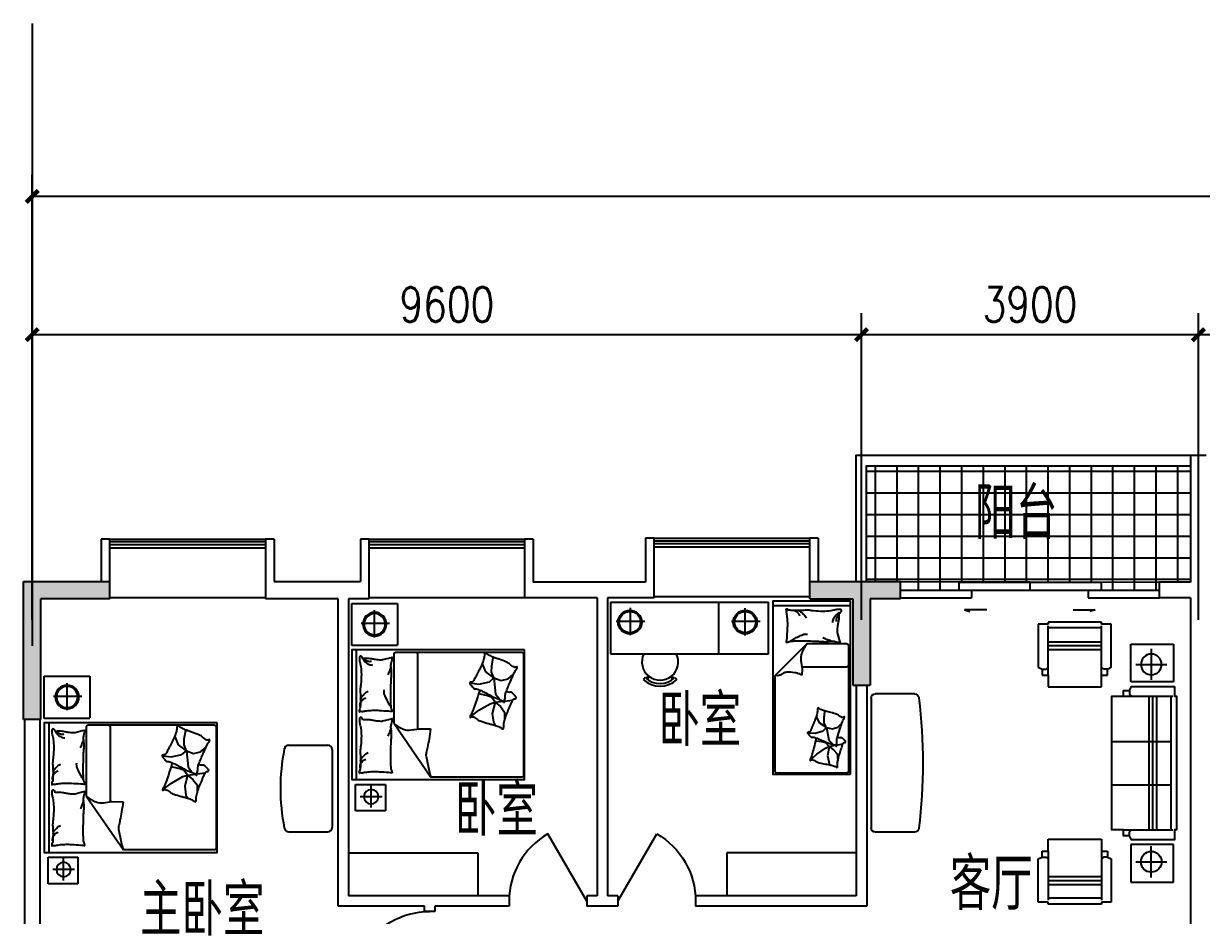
# Model space of a CAD drawing. Header units: millimetres. Extents: x 1386 to 52585, y 719 to 55091.
# Drawn here: x 13519 to 27154, y 44770 to 55091 of the extents above; entities that cross this region are included whole.
import ezdxf
from ezdxf.enums import TextEntityAlignment as Align

# ---------------------------------------------------------------- set-up
doc = ezdxf.new("R2010")
doc.units = ezdxf.units.MM
for name, color, linetype in [('AXIS', 3, 'Continuous'), ('COLUMN', 7, 'Continuous'), ('F', 12, 'Continuous'), ('JG', 6, 'Continuous'), ('PUB_TEXT', 7, 'Continuous'), ('STAIR', 2, 'Continuous'), ('WALL', 4, 'Continuous'), ('WINDOW', 5, 'Continuous'), ('WINDOW_TEXT', 7, 'Continuous')]:
    doc.layers.add(name, color=color, linetype=linetype)
doc.styles.add('_HZTXT', font='txt.shx', dxfattribs={"width": 0.8, "bigfont": 'HZTXT.shx'})
doc.styles.add('DIM_FONT', font='SIMPLEX.shx', dxfattribs={"width": 0.8})
doc.styles.add('SIMPLEX', font='SIMPLEX.SHX')
doc.dimstyles.new('AXIS200', dxfattribs={"dimscale": 2, "dimtxt": 300, "dimasz": 1, "dimexe": 250, "dimexo": 300, "dimgap": 150, "dimtad": 1, "dimdec": 0, "dimzin": 0, "dimdsep": 46, "dimtxsty": 'DIM_FONT', "dimblk": '_DIMX', "dimcen": 0, "dimse1": 1, "dimse2": 1, "dimclrt": 7, "dimadec": 0, "dimazin": 0, "dimtfac": 1, "dimtdec": 0, "dimtix": 1, "dimtmove": 2, "dimatfit": 3, "dimldrblk": '_DIMX', "dimfxl": 1, "dimtolj": 1, "dimtzin": 0, "dimarcsym": 0})

# ---------------------------------------------------------------- blocks, each defined once
blk = doc.blocks.new('_DIMX')
at = {"const_width": 50}
blk.add_lwpolyline([(-70, -70), (70, 70)], dxfattribs=at)
blk = doc.blocks.new('*D65')
at = {"layer": 'AXIS', "color": 0, "lineweight": -2, "transparency": 16777216}
for p, q in [((27119, 48191), (27119, 51741)), ((31019, 48191), (31019, 51741)), ((31018, 51491), (27120, 51491))]:
    blk.add_line(p, q, dxfattribs=at)
at = {"layer": 'DEFPOINTS', "color": 0, "transparency": 16777216}
for p in [(27119, 51491), (27119, 47891), (31019, 47891)]:
    blk.add_point(p, dxfattribs=at)
at = {"layer": 'AXIS', "color": 0, "lineweight": -2, "transparency": 16777216, "rotation": 180}
blk.add_blockref('_DIMX', (27119, 51491), dxfattribs=at)
at = {"layer": 'AXIS', "color": 0, "lineweight": -2, "transparency": 16777216}
blk.add_blockref('_DIMX', (31019, 51491), dxfattribs=at)
at = {"layer": 'AXIS', "color": 7, "transparency": 16777216, "insert": (29069, 51841), "char_height": 400, "attachment_point": 5, "style": 'DIM_FONT'}
blk.add_mtext('\\A1;3900', dxfattribs=at)
blk = doc.blocks.new('*D66')
at = {"layer": 'AXIS', "color": 0, "lineweight": -2, "transparency": 16777216}
for p, q in [((23219, 48191), (23219, 51741)), ((27119, 48191), (27119, 51741)), ((27118, 51491), (23220, 51491))]:
    blk.add_line(p, q, dxfattribs=at)
at = {"layer": 'DEFPOINTS', "color": 0, "transparency": 16777216}
for p in [(23219, 51491), (23219, 47891), (27119, 47891)]:
    blk.add_point(p, dxfattribs=at)
at = {"layer": 'AXIS', "color": 0, "lineweight": -2, "transparency": 16777216, "rotation": 180}
blk.add_blockref('_DIMX', (23219, 51491), dxfattribs=at)
at = {"layer": 'AXIS', "color": 0, "lineweight": -2, "transparency": 16777216}
blk.add_blockref('_DIMX', (27119, 51491), dxfattribs=at)
at = {"layer": 'AXIS', "color": 7, "transparency": 16777216, "insert": (25169, 51841), "char_height": 400, "attachment_point": 5, "style": 'DIM_FONT'}
blk.add_mtext('\\A1;3900', dxfattribs=at)
blk = doc.blocks.new('*D67')
at = {"layer": 'AXIS', "color": 0, "lineweight": -2, "transparency": 16777216}
for p, q in [((13619, 48191), (13619, 53341)), ((46219, 48191), (46219, 53341)), ((46218, 53091), (13620, 53091))]:
    blk.add_line(p, q, dxfattribs=at)
at = {"layer": 'DEFPOINTS', "color": 0, "transparency": 16777216}
for p in [(13619, 53091), (13619, 47891), (46219, 47891)]:
    blk.add_point(p, dxfattribs=at)
at = {"layer": 'AXIS', "color": 0, "lineweight": -2, "transparency": 16777216, "rotation": 180}
blk.add_blockref('_DIMX', (13619, 53091), dxfattribs=at)
at = {"layer": 'AXIS', "color": 0, "lineweight": -2, "transparency": 16777216}
blk.add_blockref('_DIMX', (46219, 53091), dxfattribs=at)
at = {"layer": 'AXIS', "color": 7, "transparency": 16777216, "insert": (29919, 53441), "char_height": 400, "attachment_point": 5, "style": 'DIM_FONT'}
blk.add_mtext('\\A1;32600', dxfattribs=at)
blk = doc.blocks.new('M_C54TQD')
for p, q in [((0, -52), (1500, -52)), ((26, -509), (26, -1968)), ((853, -489), (46, -489)), ((853, -489), (1472, -916)), ((46, -761), (915, -761)), ((1472, -1968), (1472, -916)), ((395, -1471), (369, -1593)), ((381, -1368), (395, -1471)), ((528, -1559), (509, -1470)), ((698, -1472), (623, -1603)), ((778, -1368), (698, -1472)), ((188, -1621), (90, -1638)), ((161, -1514), (137, -1518)), ((255, -1552), (161, -1514)), ((257, -1618), (188, -1621)), ((324, -1645), (255, -1552)), ((324, -1645), (257, -1618)), ((369, -1593), (324, -1645)), ((548, -1617), (528, -1559)), ((605, -1658), (548, -1617)), ((623, -1603), (605, -1658)), ((605, -1658), (734, -1626)), ((734, -1626), (837, -1640)), ((90, -1638), (87, -1645)), ((324, -1645), (510, -1664)), ((324, -1645), (355, -1728)), ((355, -1728), (335, -1810)), ((510, -1664), (560, -1700)), ((560, -1700), (572, -1709)), ((592, -1767), (580, -1861)), ((605, -1658), (594, -1752)), ((605, -1658), (655, -1721)), ((655, -1721), (720, -1769)), ((720, -1769), (813, -1769)), ((837, -1640), (873, -1660)), ((335, -1810), (281, -1873)), ((46, -1988), (1452, -1988))]:
    blk.add_line(p, q)
blk.add_lwpolyline([(0, -2000), (0, 0), (1500, 0), (1500, -2000)], close=True)
for points in [[(101, -127, -0.263368), (73, -108, -0.494818), (82, -89, -0.049225), (100, -88, -0.036831), (124, -89, -0.031893), (161, -97, 0.035782), (195, -104, 0.032941), (285, -110, 0.026564), (396, -104, 0.017905), (434, -99, -0.033397), (454, -97, -0.03204), (491, -97, 0.018442), (555, -101, 0.010837), (620, -100, 0.014624), (668, -97, 0.111249), (691, -89, -0.153708), (708, -86, -0.076444), (715, -87, -0.215512), (717, -89, -0.585858), (714, -92, 0.363489), (709, -95, 0.191716), (709, -106, -0.129675), (711, -123, -0.01735), (708, -140, 0.019326), (706, -155, 0.018818), (699, -223, 0.021828), (698, -283, 0.006204), (700, -316, 0.001963), (706, -423, 0.028341), (710, -459, -0.117014), (709, -468, -0.36606), (708, -469, -0.03973), (694, -466, -0.048309), (681, -461, 0.062981), (670, -457, 0.04058), (647, -454, 0.014345), (580, -451, 0.005484), (454, -452, 0.007153), (358, -455, 0.008762), (316, -458, -0.008153), (270, -461, -0.06251), (213, -456, 0.078669), (167, -454, 0.047825), (145, -459, -0.034494), (114, -466, -0.023571), (89, -469, -0.510228), (88, -468), (95, -438), (116, -356, 0.073041), (118, -336, 0.023305), (112, -275, 0.018299), (108, -252, -0.01097), (101, -214, -0.042281), (98, -180, -0.027201), (101, -126)], [(101, -127, -0.077379), (136, -152, -0.077379), (161, -187, -0.047525), (171, -211, -0.047525), (176, -238)], [(575, -101, 0.027842), (551, -111, 0.048685), (539, -119, 0.023666), (511, -144, 0.031223), (492, -164, 0.046801), (486, -172, 0.023191), (478, -189)], [(657, -95, 0.088153), (622, -98, 0.088153), (591, -114, 0.077547), (569, -135, 0.077547), (555, -162)], [(810, -127, -0.263368), (782, -108, -0.494818), (791, -89, -0.049225), (809, -88, -0.036831), (833, -89, -0.031893), (871, -97, 0.035782), (905, -104, 0.032941), (994, -110, 0.026564), (1106, -104, 0.017905), (1143, -99, -0.033397), (1163, -97, -0.03204), (1200, -97, 0.018442), (1265, -101, 0.010837), (1329, -100, 0.014624), (1377, -97, 0.111249), (1400, -89, -0.153708), (1417, -86, -0.076444), (1424, -87, -0.215512), (1426, -89, -0.585858), (1423, -92, 0.363489), (1419, -95, 0.191716), (1419, -106, -0.129675), (1421, -123, -0.01735), (1418, -140, 0.019326), (1415, -155, 0.018818), (1408, -223, 0.021828), (1407, -283, 0.006204), (1409, -316, 0.001963), (1415, -423, 0.028341), (1419, -459, -0.117014), (1419, -468, -0.36606), (1417, -469, -0.03973), (1404, -466, -0.048309), (1390, -461, 0.062981), (1379, -457, 0.04058), (1356, -454, 0.014345), (1289, -451, 0.005484), (1164, -452, 0.007153), (1067, -455, 0.008762), (1025, -458, -0.008153), (979, -461, -0.06251), (922, -456, 0.078669), (877, -454, 0.047825), (854, -459, -0.034494), (823, -466, -0.023571), (798, -469, -0.510228), (797, -468), (805, -438), (825, -356, 0.073041), (827, -336, 0.023305), (821, -275, 0.018299), (817, -252, -0.01097), (810, -214, -0.042281), (807, -180, -0.027201), (810, -126)], [(1284, -101, 0.027842), (1260, -111, 0.048685), (1248, -119, 0.023666), (1220, -144, 0.031223), (1201, -164, 0.046801), (1196, -172, 0.023191), (1188, -189)], [(1366, -95, 0.088153), (1332, -98, 0.088153), (1300, -114, 0.077547), (1279, -135, 0.077547), (1265, -162)], [(99, -143, -0.05369), (114, -156, -0.070312), (122, -168, -0.015448), (125, -177, -0.013244), (129, -187, -0.082127), (132, -205, -0.064164), (129, -228)], [(661, -455, 0.016108), (622, -429, 0.024599), (595, -414, 0.009477), (546, -391, 0.015937), (516, -378, 0.072521), (500, -375, 0.033339), (463, -375)], [(191, -454, 0.009729), (219, -445, 0.009729), (246, -435, 0.007971), (267, -426, 0.007971), (289, -416)], [(853, -489, -0.085272), (917, -599, -0.124044), (926, -686), (912, -782), (914, -912)], [(901, -454, 0.009729), (928, -445, 0.009729), (955, -435, 0.007971), (977, -426, 0.007971), (998, -416)], [(914, -912, 0.007867), (1032, -894, 0.009508), (1128, -876, 0.006616), (1193, -862, -0.023828), (1212, -858, -0.080713), (1230, -859, -0.009591), (1383, -891, -0.013133), (1416, -899, -0.007859), (1472, -916)], [(464, -1480, 0.025626), (476, -1478, 0.0108), (605, -1436, 0.00456), (692, -1405, 0.01125), (727, -1391, 0.069394), (746, -1380, -0.079756), (763, -1371, -0.106399), (778, -1368, -0.328642), (782, -1372, -0.299547), (779, -1378, 0.189917), (774, -1387, 0.033518), (773, -1397, 0.075627), (773, -1402, 0.053489), (776, -1410, 0.017838), (788, -1432, 0.038394), (805, -1456, -0.059529), (816, -1472, -0.035943), (826, -1498, -0.011245), (852, -1585, -0.006203), (862, -1624, 0.010783), (868, -1647, 0.019485), (873, -1660, 0.005062), (892, -1710, 0.101392), (909, -1736, -0.223768), (914, -1749, -0.25558), (911, -1754, -0.081563), (895, -1759, -0.071805), (878, -1759, 0.069985), (861, -1759, 0.03546), (801, -1772, 0.029432), (732, -1797, 0.001554), (699, -1811, -0.00152), (665, -1826, -0.004735), (629, -1840, 0.00382), (586, -1859, 0.296001), (564, -1891, -0.649774), (542, -1900, -0.02319), (538, -1895, 0.0288), (534, -1892, 0.005727), (527, -1886, -0.004358), (519, -1878, -0.027528), (502, -1861, -0.046214), (493, -1850, -0.194121), (490, -1833, 0.133719), (489, -1809, 0.005779), (482, -1787, 0.008882)]]:
    blk.add_lwpolyline(points, format="xyb")
blk.add_lwpolyline([(58, -1583, 0.101392), (40, -1559, -0.223768), (34, -1546, -0.25558), (36, -1541, -0.081563), (52, -1535, -0.071805), (69, -1534, 0.069985), (86, -1532, 0.03546), (145, -1515, 0.029432), (211, -1485, 0.001554), (244, -1468, -0.00152), (276, -1451, -0.004735), (311, -1433, 0.00382), (353, -1412, 0.296001), (372, -1378, -0.649774), (393, -1367, -0.02319), (398, -1372, 0.0288), (402, -1375, 0.005727), (409, -1380, -0.004358), (418, -1387, -0.027528), (436, -1403, -0.046214), (445, -1414, -0.194121), (450, -1430, 0.133719), (453, -1454, 0.011505), (471, -1496, 0.008882), (497, -1550, 0.012426), (535, -1618, -0.033612), (547, -1644), (570, -1701), (588, -1744, 0.224341), (603, -1757, -0.722772), (603, -1766, -0.103513), (599, -1767, 0.053465), (592, -1767, 0.030109), (569, -1772, -0.031436), (547, -1776, -0.05324), (532, -1776, 0.05518), (517, -1777, 0.056271), (492, -1783, 0.0108), (366, -1835, 0.00456), (281, -1873, 0.01125), (247, -1889, 0.069394), (229, -1902, -0.079756), (213, -1912, -0.106399), (199, -1915, -0.328642), (195, -1912, -0.299547), (196, -1906, 0.189917), (201, -1896, 0.033518), (202, -1886, 0.075627), (201, -1882, 0.053489), (197, -1874, 0.017838), (184, -1853, 0.038394), (165, -1830, -0.059529), (153, -1815, -0.035943), (140, -1790, -0.011245), (108, -1705, -0.006203), (95, -1667, 0.010783), (87, -1645, 0.019485), (82, -1632, 0.005062)], format="xyb", close=True)
for centre, start, end in [((46, -509), 90, 180), ((46, -741), 180, 270), ((46, -1968), 180, 270), ((1452, -1968), 270, 0)]:
    blk.add_arc(centre, 20, start, end)
at = {"style": 'DIM_FONT', "width": 0.8, "flags": 9}
for tag in ['XSIZE', 'YSIZE']:
    blk.add_attdef(tag, (0, 0), '', height=0.5, dxfattribs=at)
blk = doc.blocks.new('-TD')
at = {"color": 0}
for p, q in [((0, -90), (0, 90)), ((-90, 0), (90, 0))]:
    blk.add_line(p, q, dxfattribs=at)
blk.add_circle((0, 0), 60)
blk = doc.blocks.new('-CG')
at = {"layer": 'F'}
for p, q in [((322, 351), (-172, 351)), ((-172, 351), (-172, -87)), ((322, -87), (322, 351)), ((-172, -87), (322, -87))]:
    blk.add_line(p, q, dxfattribs=at)
at = {"layer": 'F', "xscale": 2, "yscale": 2, "zscale": 2}
blk.add_blockref('-TD', (65, 149), dxfattribs=at)
blk = doc.blocks.new('BED-MAST')
at = {"layer": 'JG'}
for p, q in [((-528, 0), (-528, -482)), ((0, 0), (-528, 0)), ((0, -489), (0, 0)), ((-264, -395), (-264, -79)), ((-436, -234), (-107, -234)), ((-528, -489), (0, -489))]:
    blk.add_line(p, q, dxfattribs=at)
for radius in [137, 123]:
    blk.add_circle((-264, -241), radius, dxfattribs=at)
at = {"layer": 'JG', "rotation": 270}
blk.add_blockref('M_C54TQD', (0, -539), dxfattribs=at)
at = {"layer": 'JG', "extrusion": (0, 0, -1), "xscale": -0.7, "yscale": 0.7, "zscale": -0.7}
blk.add_blockref('-CG', (269, -2342), dxfattribs=at)
blk = doc.blocks.new('*D60')
at = {"layer": 'AXIS', "color": 0, "lineweight": -2, "transparency": 16777216}
for p, q in [((13619, 48191), (13619, 51741)), ((23219, 48191), (23219, 51741)), ((23218, 51491), (13620, 51491))]:
    blk.add_line(p, q, dxfattribs=at)
at = {"layer": 'DEFPOINTS', "color": 0, "transparency": 16777216}
for p in [(13619, 51491), (13619, 47891), (23219, 47891)]:
    blk.add_point(p, dxfattribs=at)
at = {"layer": 'AXIS', "color": 0, "lineweight": -2, "transparency": 16777216, "rotation": 180}
blk.add_blockref('_DIMX', (13619, 51491), dxfattribs=at)
at = {"layer": 'AXIS', "color": 0, "lineweight": -2, "transparency": 16777216}
blk.add_blockref('_DIMX', (23219, 51491), dxfattribs=at)
at = {"layer": 'AXIS', "color": 7, "transparency": 16777216, "insert": (18419, 51841), "char_height": 400, "attachment_point": 5, "style": 'DIM_FONT'}
blk.add_mtext('\\A1;9600', dxfattribs=at)
blk = doc.blocks.new('_DBLK')
blk.add_line((-0.5, 0), (0, -0.866))
blk.add_arc((-0.5, 0), 1, 300, 0)
at = {"style": 'SIMPLEX', "flags": 9}
blk.add_attdef('A', text='', height=1, dxfattribs=at).set_placement((0, 1.5), align=Align.MIDDLE)
blk = doc.blocks.new('_WBLK')
for p, q in [((-0.5, 0.5), (0.5, 0.5)), ((0.5, 0.1667), (-0.5, 0.1667)), ((0.5, -0.1667), (-0.5, -0.1667)), ((-0.5, -0.5), (0.5, -0.5))]:
    blk.add_line(p, q)
at = {"layer": 'WINDOW_TEXT', "style": 'SIMPLEX', "flags": 9}
blk.add_attdef('A', text='', height=1, dxfattribs=at).set_placement((0, 1.5), align=Align.MIDDLE)
blk = doc.blocks.new('DESK-LRTV')
at = {"layer": 'JG'}
for p, q in [((-505, 500), (-50, 500)), ((0, 450), (0, -450)), ((-505, -500), (-50, -500))]:
    blk.add_line(p, q, dxfattribs=at)
for centre, radius, start, end in [((1692, 0), 2292, 168.5558, 191.4442), ((-505, 450), 50, 90, 174.535), ((-50, 450), 50, 0, 90), ((-505, -450), 50, 185.465, 270), ((-50, -450), 50, 270, 0)]:
    blk.add_arc(centre, radius, start, end, dxfattribs=at)
blk = doc.blocks.new('SOFA-01')
at = {"layer": 'JG'}
for p, q in [((895, -14), (895, 9)), ((895, 9), (1513, 9)), ((1513, 9), (1513, -14)), ((782, -14), (895, -14)), ((782, -514), (782, -14)), ((895, -514), (895, -37)), ((895, -59), (1513, -59)), ((1513, -14), (1627, -14)), ((1513, -514), (1513, -37)), ((1627, -14), (1627, -514)), ((1513, -219), (895, -219)), ((1513, -264), (895, -264)), ((1513, -310), (895, -310)), ((827, -537), (782, -514)), ((827, -537), (873, -537)), ((827, -605), (827, -537)), ((873, -537), (895, -514)), ((895, -605), (895, -514)), ((1513, -605), (1513, -514)), ((1536, -537), (1513, -514)), ((1581, -537), (1536, -537)), ((1627, -514), (1581, -537)), ((1581, -537), (1581, -605)), ((895, -605), (827, -605)), ((895, -742), (895, -605)), ((1513, -605), (1513, -742)), ((1581, -605), (1513, -605)), ((572, -782), (572, -828)), ((1513, -742), (895, -742)), ((549, -850), (71, -850)), ((94, -850), (94, -2397)), ((253, -2397), (253, -850)), ((299, -2397), (299, -850)), ((344, -2397), (344, -850)), ((572, -828), (549, -850)), ((640, -850), (549, -850)), ((777, -1374), (94, -1374)), ((777, -1874), (94, -1874)), ((549, -2397), (71, -2397)), ((572, -2420), (549, -2397)), ((640, -2397), (549, -2397)), ((572, -2466), (572, -2420)), ((895, -2506), (895, -2642)), ((1513, -2506), (895, -2506)), ((1513, -2642), (1513, -2506)), ((827, -2711), (782, -2733)), ((827, -2642), (827, -2711)), ((895, -2642), (827, -2642)), ((827, -2711), (873, -2711)), ((873, -2711), (895, -2733)), ((895, -2642), (895, -2733)), ((1513, -2642), (1513, -2733)), ((1581, -2642), (1513, -2642)), ((1536, -2711), (1513, -2733)), ((1581, -2711), (1536, -2711)), ((1581, -2711), (1581, -2642)), ((1627, -2733), (1581, -2711)), ((782, -2733), (782, -3234)), ((895, -2733), (895, -3211)), ((1513, -2733), (1513, -3211)), ((1627, -3234), (1627, -2733)), ((1513, -2938), (895, -2938)), ((1513, -2984), (895, -2984)), ((1513, -3029), (895, -3029)), ((782, -3234), (895, -3234)), ((895, -3188), (1513, -3188)), ((895, -3234), (895, -3257)), ((895, -3257), (1513, -3257)), ((1513, -3257), (1513, -3234)), ((1513, -3234), (1627, -3234))]:
    blk.add_line(p, q, dxfattribs=at)
blk.add_lwpolyline([(49, -737), (49, -850), (26, -850), (26, -2397), (49, -2397), (49, -2511), (549, -2511), (572, -2466), (640, -2466), (640, -2397), (777, -2397), (777, -850), (640, -850), (640, -782), (572, -782), (549, -737)], close=True, dxfattribs=at)
at = {"layer": 'JG', "extrusion": (0, 0, -1), "xscale": -1, "zscale": -1, "rotation": 180}
blk.add_blockref('-CG', (-384, -333), dxfattribs=at)
at = {"layer": 'JG', "extrusion": (0, 0, -1), "zscale": -1}
blk.add_blockref('-CG', (-384, -2915), dxfattribs=at)
blk = doc.blocks.new('DESK-LR')
at = {"layer": 'JG'}
for p, q in [((-227, 0), (227, 0)), ((277, -50), (277, -1550)), ((-227, -1600), (227, -1600))]:
    blk.add_line(p, q, dxfattribs=at)
for centre, radius, start, end in [((227, -50), 50, 0, 90), ((5951, -800), 6273, 173.09, 186.91), ((-227, -50), 50, 90, 174.535), ((-227, -1550), 50, 185.465, 270), ((227, -1550), 50, 270, 0)]:
    blk.add_arc(centre, radius, start, end, dxfattribs=at)
blk = doc.blocks.new('M_C55HKH')
for p, q in [((0, -52), (900, -52)), ((26, -509), (26, -1968)), ((503, -489), (46, -489)), ((503, -489), (872, -858)), ((46, -761), (564, -761)), ((872, -1968), (872, -858)), ((299, -1273), (295, -1270)), ((307, -1352), (299, -1273)), ((305, -1407), (307, -1352)), ((357, -1410), (393, -1337)), ((393, -1337), (392, -1318)), ((146, -1456), (100, -1409)), ((211, -1478), (146, -1456)), ((278, -1459), (211, -1478)), ((278, -1459), (251, -1606)), ((278, -1459), (305, -1407)), ((278, -1459), (357, -1410)), ((317, -1498), (278, -1459)), ((412, -1527), (317, -1498)), ((251, -1606), (219, -1643)), ((286, -1639), (333, -1628)), ((333, -1628), (405, -1618)), ((495, -1523), (412, -1527)), ((163, -1664), (89, -1649)), ((154, -1766), (147, -1841)), ((196, -1718), (154, -1766)), ((249, -1682), (175, -1667)), ((249, -1682), (196, -1718)), ((219, -1643), (211, -1652)), ((249, -1682), (286, -1639)), ((249, -1682), (266, -1787)), ((292, -1700), (249, -1682)), ((391, -1769), (292, -1700)), ((469, -1839), (391, -1769)), ((266, -1787), (243, -1892)), ((46, -1988), (852, -1988))]:
    blk.add_line(p, q)
blk.add_lwpolyline([(0, -2000), (0, 0), (900, 0), (900, -2000)], close=True)
for points in [[(135, -134, -0.263368), (107, -115, -0.494818), (116, -96, -0.049225), (134, -94, -0.036831), (158, -96, -0.031893), (196, -104, 0.035782), (230, -111, 0.032941), (319, -117, 0.026564), (430, -111, 0.017905), (468, -106, -0.033397), (488, -104, -0.03204), (525, -104, 0.018442), (590, -107, 0.010837), (654, -107, 0.014624), (702, -104, 0.111249), (725, -96, -0.153708), (742, -92, -0.076444), (749, -94, -0.215512), (751, -96, -0.585858), (748, -99, 0.363489), (744, -102, 0.191716), (743, -113, -0.129675), (745, -130, -0.01735), (742, -147, 0.019326), (740, -162, 0.018818), (733, -230, 0.021828), (732, -289, 0.006204), (734, -323, 0.001963), (740, -430, 0.028341), (744, -466, -0.117014), (744, -475, -0.36606), (742, -476, -0.03973), (728, -473, -0.048309), (715, -468, 0.062981), (704, -464, 0.04058), (681, -461, 0.014345), (614, -458, 0.005484), (488, -459, 0.007153), (392, -462, 0.008762), (350, -465, -0.008153), (304, -468, -0.06251), (247, -463, 0.078669), (201, -461, 0.047825), (179, -466, -0.034494), (148, -473, -0.023571), (123, -476, -0.510228), (122, -475), (129, -445), (150, -363, 0.073041), (152, -343, 0.023305), (146, -282, 0.018299), (142, -259, -0.01097), (135, -221, -0.042281), (132, -187, -0.027201), (135, -133)], [(135, -134, -0.077379), (170, -159, -0.077379), (195, -194, -0.047525), (205, -218, -0.047525), (210, -244)], [(609, -107, 0.027842), (585, -118, 0.048685), (573, -126, 0.023666), (545, -150, 0.031223), (526, -171, 0.046801), (521, -179, 0.023191), (513, -196)], [(691, -102, 0.088153), (656, -105, 0.088153), (625, -120, 0.077547), (604, -142, 0.077547), (590, -169)], [(133, -150, -0.05369), (148, -163, -0.070312), (156, -175, -0.015448), (159, -183, -0.013244), (163, -194, -0.082127), (166, -212, -0.064164), (163, -235)], [(695, -462, 0.016108), (656, -436, 0.024599), (629, -421, 0.009477), (580, -397, 0.015937), (550, -385, 0.072521), (534, -381, 0.033339), (498, -381)], [(225, -460, 0.009729), (253, -451, 0.009729), (280, -441, 0.007971), (301, -432, 0.007971), (323, -423)], [(503, -489, -0.085272), (566, -599, -0.124044), (575, -686), (562, -782), (563, -854)], [(563, -854, -0.027362), (602, -838, -0.040834), (629, -830, -0.038441), (717, -821, -0.076528), (761, -826, -0.103649), (788, -840, 0.093398), (818, -857, 0.072727), (841, -861, 0.052315), (872, -858)], [(400, -1581, 0.025626), (402, -1591, 0.0108), (426, -1697, 0.00456), (445, -1769, 0.01125), (454, -1797, 0.069394), (462, -1813, -0.079756), (468, -1827, -0.106399), (469, -1839, -0.328642), (466, -1842, -0.299547), (461, -1840, 0.189917), (454, -1835, 0.033518), (446, -1833, 0.075627), (442, -1833, 0.053489), (436, -1835, 0.017838), (418, -1843, 0.038394), (397, -1855, -0.059529), (384, -1862, -0.035943), (362, -1869, -0.011245), (291, -1884, -0.006203), (259, -1889, 0.010783), (241, -1893, 0.019485), (230, -1895, 0.005062), (188, -1908, 0.101392), (167, -1919, -0.223768), (156, -1922, -0.25558), (153, -1920, -0.081563), (150, -1907, -0.071805), (151, -1893, 0.069985), (152, -1879, 0.03546), (145, -1831, 0.029432), (130, -1774, 0.001554), (121, -1746, -0.00152), (112, -1718, -0.004735), (102, -1689, 0.00382), (91, -1653, 0.296001), (66, -1634, -0.649774), (61, -1616, -0.02319), (65, -1613, 0.0288), (68, -1610, 0.005727), (73, -1605, -0.004358), (80, -1599, -0.027528), (94, -1586, -0.046214), (104, -1580, -0.194121), (117, -1579, 0.133719), (137, -1580, 0.005779), (155, -1575, 0.008882)]]:
    blk.add_lwpolyline(points, format="xyb")
blk.add_lwpolyline([(345, -1251, 0.101392), (366, -1238, -0.223768), (377, -1234, -0.25558), (380, -1236, -0.081563), (384, -1249, -0.071805), (384, -1263, 0.069985), (384, -1277, 0.03546), (394, -1324, 0.029432), (414, -1380, 0.001554), (425, -1407, -0.00152), (437, -1434, -0.004735), (448, -1462, 0.00382), (462, -1497, 0.296001), (488, -1515, -0.649774), (495, -1532, -0.02319), (491, -1536, 0.0288), (488, -1539, 0.005727), (484, -1544, -0.004358), (478, -1551, -0.027528), (464, -1564, -0.046214), (455, -1571, -0.194121), (442, -1573, 0.133719), (422, -1574, 0.011505), (387, -1586, 0.008882), (343, -1604, 0.012426), (286, -1629, -0.033612), (264, -1637), (218, -1652), (182, -1663, 0.224341), (170, -1674, -0.722772), (163, -1673, -0.103513), (163, -1670, 0.053465), (163, -1664, 0.030109), (161, -1646, -0.031436), (159, -1628, -0.05324), (160, -1616, 0.05518), (161, -1604, 0.056271), (157, -1583, 0.0108), (124, -1480, 0.00456), (100, -1409, 0.01125), (89, -1381, 0.069394), (80, -1366, -0.079756), (73, -1353, -0.106399), (71, -1341, -0.328642), (74, -1338, -0.299547), (79, -1340, 0.189917), (86, -1344, 0.033518), (94, -1345, 0.075627), (98, -1345, 0.053489), (104, -1343, 0.017838), (122, -1333, 0.038394), (141, -1319, -0.059529), (154, -1311, -0.035943), (175, -1303, -0.011245), (245, -1283, -0.006203), (276, -1275, 0.010783), (295, -1270, 0.019485), (305, -1266, 0.005062)], format="xyb", close=True)
for centre, start, end in [((46, -509), 90, 180), ((46, -741), 180, 270), ((46, -1968), 180, 270), ((852, -1968), 270, 0)]:
    blk.add_arc(centre, 20, start, end)
at = {"style": 'DIM_FONT', "width": 0.8, "flags": 9}
for tag in ['XSIZE', 'YSIZE']:
    blk.add_attdef(tag, (0, 0), '', height=0.5, dxfattribs=at)
blk = doc.blocks.new('_B1HAF')
for p, q in [((-0.275, 0.5), (0.275, 0.5)), ((-0.275, 0.5), (-0.275, 0)), ((0, 0.5), (0, 0)), ((0.275, 0.5), (0.275, 0)), ((-0.5, 0), (0.5, 0)), ((-0.225, 0), (-0.225, -0.5)), ((0.225, 0), (0.225, -0.5)), ((-0.5, -0.5), (-0.225, -0.5)), ((0.225, -0.5), (0.5, -0.5)), ((-0.2522, -1.2642), (-0.2314, -1.3786)), ((-0.1667, -1.2642), (-0.2522, -1.2642)), ((0.1667, -1.2642), (0.2522, -1.2642)), ((0.2522, -1.2642), (0.2314, -1.3786))]:
    blk.add_line(p, q)

msp = doc.modelspace()

# ---------------------------------------------------------------- hatches: boundary and pattern name
at = {"layer": 'COLUMN'}
msp.add_hatch(color=256, dxfattribs=at).paths.add_polyline_path([(23118.9, 47435.7), (23118.9, 48435.7), (22618.9, 48435.7), (22618.9, 48635.7), (23668.9, 48635.7), (23668.9, 48435.7), (23318.9, 48435.7), (23318.9, 47435.7)])
at = {"layer": 'JG'}
h = msp.add_hatch(dxfattribs=at)
h.set_pattern_fill('NET', color=256, scale=2000, style=0)
h.set_pattern_definition([(0, (-87370.2, -41089.83), (0, 250), []), (90, (-87370.2, -41089.83), (-250, 2e-14), [])])
h.paths.add_polyline_path([(23278.4, 49974.8), (23278.4, 48635.7), (23668.9, 48635.7), (23668.9, 48535.7), (24343.9, 48535.7), (24343.9, 48625.7), (25993.9, 48625.7), (25993.9, 48535.7), (26668.9, 48535.7), (26668.9, 48625.7), (27028.9, 48625.7), (27028.9, 49974.8)])

# ---------------------------------------------------------------- linework, layer by layer
at = {"layer": 'AXIS'}
msp.add_line((13618.9, 55091.4), (13618.9, 47891.4), dxfattribs=at)
at = {"layer": 'COLUMN'}
for points in [[(14518.9, 48435.7), (14518.9, 48635.7), (13718.9, 48435.7), (13518.9, 48635.7)], [(13518.9, 48635.7), (13518.9, 47035.7), (13718.9, 48435.7), (13718.9, 47035.7)]]:
    msp.add_solid(points, dxfattribs=at)
at = {"layer": 'JG'}
for p, q in [((20312, 48395.7), (22142.5, 48395.7)), ((20312, 48395.7), (20312, 47795.7)), ((20545.6, 48013.9), (20545.6, 48330.2)), ((21562, 48395.7), (21562, 47795.7)), ((21872, 48010.3), (21872, 48326.6)), ((22142.5, 47795.7), (22142.5, 48395.7)), ((20710.4, 48172), (20380.7, 48172)), ((22044.4, 48172), (21714.7, 48172)), ((20312, 47795.7), (22142.5, 47795.7)), ((20713.9, 47521.9), (20693.1, 47500.3)), ((20751.2, 47542.1), (20725.4, 47511.5)), ((20763, 47532.8), (20737.2, 47502.2)), ((21010.6, 47532.8), (21036.5, 47502.2)), ((21022.4, 47542.1), (21048.3, 47511.5)), ((21059.8, 47521.9), (21080.6, 47500.3)), ((17278.9, 45495.7), (18778.9, 45495.7)), ((18778.9, 45495.7), (18778.9, 44995.7)), ((21658.9, 45495.7), (21658.9, 44995.7)), ((23158.9, 45495.7), (21658.9, 45495.7))]:
    msp.add_line(p, q, dxfattribs=at)
for centre, radius in [((20538, 48164.8), 137), ((20538, 48164.8), 123), ((21871.9, 48164.8), 137), ((21871.9, 48164.8), 123)]:
    msp.add_circle(centre, radius, dxfattribs=at)
for radius, start, end in [(210, 153.63658, 26.36342), (280, 226.22072, 313.77928), (250, 226.22072, 313.77928)]:
    msp.add_arc((20886.8, 47702.4), radius, start, end, dxfattribs=at)
at = {"layer": 'STAIR'}
msp.add_line((23668.9, 48635.7), (26668.9, 48625.7), dxfattribs=at)
for points in [[(23158.4, 48635.7), (23158.4, 50094.8), (27028.4, 50094.8)], [(23278.4, 48624.8), (23278.4, 49974.8), (27028.4, 49974.8)]]:
    msp.add_lwpolyline(points, dxfattribs=at)
at = {"layer": 'WALL'}
for p, q in [((27028.4, 50094.8), (27208.9, 50097.7)), ((27028.9, 50097.7), (27028.9, 48625.7)), ((14518.9, 49125.7), (14418.9, 49125.7)), ((14418.9, 49125.7), (14418.9, 48635.7)), ((14518.9, 48435.7), (14518.9, 49125.7)), ((16318.9, 49125.7), (16318.9, 48435.7)), ((16418.9, 49125.7), (16318.9, 49125.7)), ((16418.9, 49125.7), (16418.9, 48635.7)), ((17418.9, 49125.7), (17418.9, 48635.7)), ((17518.9, 49125.7), (17418.9, 49125.7)), ((17518.9, 48435.7), (17518.9, 49125.7)), ((19418.9, 49125.7), (19318.9, 49125.7)), ((19318.9, 49125.7), (19318.9, 48445.7)), ((19418.9, 49125.7), (19418.9, 48625.7)), ((20818.9, 49135.7), (20718.9, 49135.7)), ((20718.9, 49135.7), (20718.9, 48625.7)), ((20818.9, 48445.7), (20818.9, 49135.7)), ((22618.9, 48435.7), (22618.9, 49135.7)), ((22718.9, 49135.7), (22618.9, 49135.7)), ((22718.9, 49135.7), (22718.9, 48645.7)), ((13518.9, 48635.7), (14518.9, 48635.7)), ((13518.9, 47035.7), (13518.9, 48635.7)), ((16418.9, 48635.7), (17418.9, 48635.7)), ((20718.9, 48625.7), (19418.9, 48625.7)), ((22618.9, 48635.7), (23668.9, 48635.7)), ((23668.9, 48435.7), (23668.9, 48635.7)), ((27028.9, 48625.7), (26668.9, 48625.7)), ((26668.9, 48445.7), (26668.9, 48625.7)), ((14518.9, 48435.7), (13718.9, 48435.7)), ((13718.9, 47035.7), (13718.9, 48435.7)), ((17158.9, 48435.7), (16318.9, 48435.7)), ((17158.9, 44875.7), (17158.9, 48435.7)), ((17278.9, 48435.7), (17278.9, 44995.7)), ((17518.9, 48435.7), (17278.9, 48435.7)), ((20158.9, 48445.7), (19318.9, 48445.7)), ((20158.9, 48445.7), (20158.9, 44995.7)), ((20818.9, 48445.7), (20278.9, 48445.7)), ((20278.9, 48445.7), (20278.9, 44995.7)), ((22618.9, 48435.7), (23118.9, 48435.7)), ((23118.9, 48435.7), (23118.9, 47435.7)), ((23668.9, 48435.7), (23318.9, 48435.7)), ((23318.9, 48435.7), (23318.9, 47435.7)), ((27028.9, 48445.7), (26668.9, 48445.7)), ((27028.9, 48445.7), (27028.9, 39725.7)), ((23118.9, 47435.7), (23318.9, 47435.7)), ((23158.9, 47435.7), (23158.9, 44995.7)), ((23278.9, 47435.7), (23278.9, 44875.7)), ((13718.9, 47035.7), (13518.9, 47035.7)), ((13528.9, 47035.7), (13528.9, 43795.7)), ((13708.9, 47035.7), (13708.9, 43795.7)), ((19138.9, 44995.7), (17278.9, 44995.7)), ((19138.9, 44995.7), (19138.9, 44875.7)), ((20158.9, 44995.7), (20038.9, 44995.7)), ((20038.9, 44995.7), (20038.9, 44875.7)), ((20398.9, 44995.7), (20278.9, 44995.7)), ((20398.9, 44995.7), (20398.9, 44875.7)), ((21298.9, 44995.7), (21298.9, 44875.7)), ((23158.9, 44995.7), (21298.9, 44995.7)), ((18158.9, 44875.7), (17158.9, 44875.7)), ((18158.9, 44815.7), (18158.9, 44875.7)), ((19138.9, 44875.7), (18278.9, 44875.7)), ((18278.9, 44875.7), (18278.9, 44815.7)), ((20398.9, 44875.7), (20038.9, 44875.7)), ((23278.9, 44875.7), (21298.9, 44875.7)), ((18278.9, 44815.7), (18158.9, 44815.7))]:
    msp.add_line(p, q, dxfattribs=at)
at = {"layer": 'WINDOW'}
for points in [[(16318.9, 48445.7), (14518.9, 48445.7)], [(19318.9, 48445.7), (17518.9, 48445.7)], [(22618.9, 48455.7), (20818.9, 48455.7)]]:
    msp.add_lwpolyline(points, dxfattribs=at)

# ---------------------------------------------------------------- block references
at = {"layer": 'JG', "xscale": -1}
for name, p in [('M_C55HKH', (23092.5, 48405.7)), ('BED-MAST', (17318.9, 48381.5)), ('SOFA-01', (26891.9, 48156.7)), ('BED-MAST', (13758.9, 47538.9)), ('DESK-LR', (23606.2, 47332.8))]:
    msp.add_blockref(name, p, dxfattribs=at)
at = {"layer": 'JG'}
msp.add_blockref('DESK-LRTV', (17091.5, 46239.1), dxfattribs=at)
at = {"layer": 'WINDOW'}
for name, p, xscale, yscale, zscale in [('_WBLK', (15418.9, 49075.7), 1800, 99.99999999998545, 1800), ('_WBLK', (18418.9, 49075.7), 1800, 99.99999999998545, 1800), ('_WBLK', (21718.9, 49085.7), 1800, 99.99999999998545, 1800), ('_B1HAF', (25168.9, 48535.7), 2999.999999999884, 180, 2999.999999999884)]:
    msp.add_blockref(name, p, dxfattribs=dict(at, xscale=xscale, yscale=yscale, zscale=zscale))
at = {"layer": 'WINDOW', "zscale": 900}
for p, xscale, yscale, rotation in [((19588.9, 44935.7), 900, 900, 180), ((20848.9, 44935.7), -900, 900, 180), ((18218.9, 44365.7), 900, -900, 90)]:
    msp.add_blockref('_DBLK', p, dxfattribs=dict(at, xscale=xscale, yscale=yscale, rotation=rotation))

# ---------------------------------------------------------------- texts
at = {"layer": 'PUB_TEXT', "style": '_HZTXT', "width": 0.8}
for s, p in [('阳台', (24527.6, 49124.4)), ('卧室', (20868, 46725)), ('卧室', (18512.4, 45688.7)), ('客厅', (24240.6, 44832.8)), ('主卧室', (14867.2, 44533.2))]:
    msp.add_text(s, height=600, dxfattribs=at).set_placement(p)

# ---------------------------------------------------------------- dimensions: what is measured, and where the dimension line sits
at = {"layer": 'AXIS'}
dim = msp.add_aligned_dim(p1=(46218.9, 47891.4), p2=(13618.9, 47891.4), distance=-5200, dimstyle='AXIS200', override={"dimscale": 1, "dimtxt": 400, "dimblk1": '_DIMX', "dimblk2": '_DIMX', "dimsah": 1, "dimse1": 0, "dimse2": 0}, dxfattribs=at)
dim.commit()
dim.dimension.update_dxf_attribs({"geometry": '*D67', "text_midpoint": (29918.9, 53441.4)})
for base, p1, p2, picture, middle in [((13618.9, 51491.4), (23218.9, 47891.4), (13618.9, 47891.4), '*D60', (18418.9, 51841.4)), ((23218.9, 51491.4), (27118.6, 47891.4), (23218.9, 47891.4), '*D66', (25168.7, 51841.4)), ((27118.6, 51491.4), (31018.9, 47891.4), (27118.6, 47891.4), '*D65', (29068.7, 51841.4))]:
    dim = msp.add_linear_dim(base=base, p1=p1, p2=p2, dimstyle='AXIS200', override={"dimscale": 1, "dimtxt": 400, "dimblk1": '_DIMX', "dimblk2": '_DIMX', "dimsah": 1, "dimse1": 0, "dimse2": 0}, dxfattribs=at)
    dim.commit()
    dim.dimension.update_dxf_attribs({"geometry": picture, "text_midpoint": middle})

doc.saveas('drawing.dxf')
